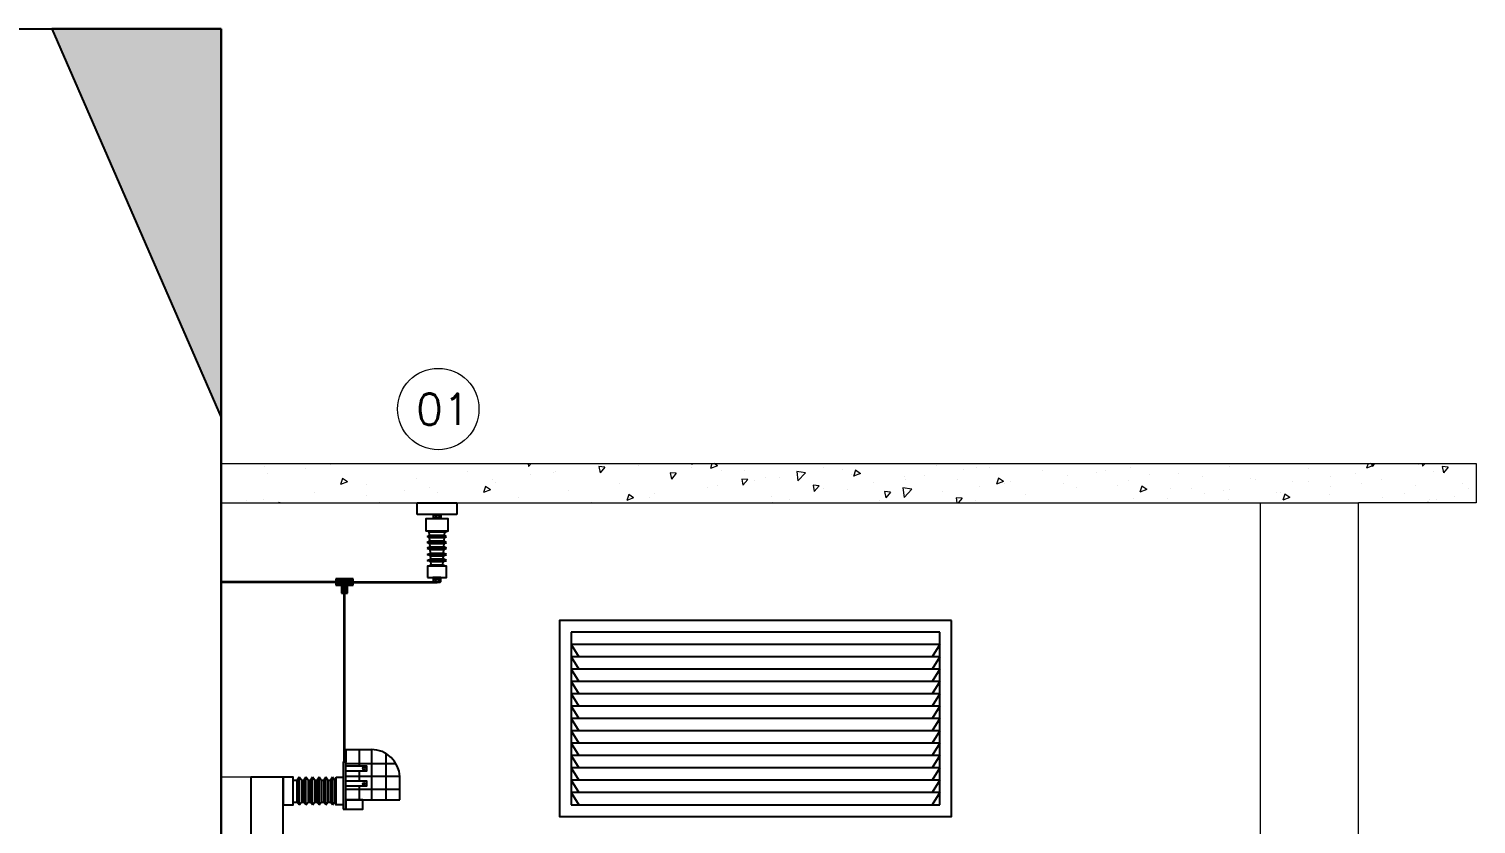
# Model space of a CAD drawing. Extents: x 2368 to 5238, y 905 to 1916.
# Drawn here: x 2456.09 to 2463.47, y 913.53 to 917.58 of the extents above; entities that cross this region are included whole.
import ezdxf

# ---------------------------------------------------------------- set-up
doc = ezdxf.new("R2010")
doc.units = 0
doc.header["$LTSCALE"] = 10
doc.layers.get('0').update_dxf_attribs({"linetype": 'CONTINUOUS'})
for name, color, linetype, lineweight in [('alvenaria', 2, 'CONTINUOUS', 15), ('TEXTO', 2, 'CONTINUOUS', 15), ('Vergalhão', 4, 'CONTINUOUS', 35)]:
    doc.layers.add(name, color=color, linetype=linetype, lineweight=lineweight)
for name, color, linetype in [('chave seccionadora', 2, 'CONTINUOUS'), ('ISOLADOR DE PEDESTAL', 2, 'CONTINUOUS'), ('JANELA VENTILAÇÃO', 1, 'CONTINUOUS')]:
    doc.layers.add(name, color=color, linetype=linetype)
doc.styles.add('CP', font='simplex.shx')

msp = doc.modelspace()

# ---------------------------------------------------------------- hatches: boundary and pattern name
h = msp.add_hatch(color=210)
h.dxf.hatch_style = 1
h.paths.add_polyline_path([(2457.0682, 915.6019), (2457.0682, 917.5835), (2456.2048, 917.5835)])
h.paths.add_polyline_path([(2456.2048, 905.8601), (2457.0682, 905.8601), (2457.0682, 907.8418)])
at = {"layer": 'Vergalhão', "lineweight": -3}
h = msp.add_hatch(color=1, dxfattribs=at)
h.dxf.hatch_style = 1
h.paths.add_polyline_path([(2457.6526, 914.7794), (2457.6526, 914.7476), (2457.6809, 914.7476), (2457.6809, 914.7065), (2457.7127, 914.7065), (2457.7127, 914.7476), (2457.741, 914.7476), (2457.741, 914.7794)])

# ---------------------------------------------------------------- linework, layer by layer
at = {"color": 210}
for p, q in [((2438.5122, 917.5835), (2457.0682, 917.5835)), ((2457.0682, 917.5835), (2456.2048, 917.5835)), ((2456.2048, 917.5835), (2457.0682, 915.6019)), ((2457.0682, 917.5835), (2457.0682, 905.8601)), ((2457.0682, 905.8601), (2457.0682, 917.5835)), ((2457.0682, 905.8601), (2457.0682, 917.5835)), ((2457.0682, 905.8601), (2457.0682, 917.5835))]:
    msp.add_line(p, q, dxfattribs=at)
at = {"color": 1}
for p, q in [((2458.0677, 915.1078), (2458.0677, 915.1678)), ((2458.0677, 915.1678), (2458.2703, 915.1678)), ((2458.2703, 915.1678), (2458.2703, 915.1078)), ((2458.2703, 915.1078), (2458.0677, 915.1078))]:
    msp.add_line(p, q, dxfattribs=at)
at = {"layer": 'alvenaria'}
for p, q in [((2457.0682, 917.5835), (2457.0682, 905.8601)), ((2462.3682, 908.3678), (2462.3682, 915.1678)), ((2462.8682, 908.3678), (2462.8682, 915.1678)), ((2457.2182, 913.7678), (2457.0682, 913.7678)), ((2457.2182, 908.3678), (2457.2182, 913.7678))]:
    msp.add_line(p, q, dxfattribs=at)
at = {"layer": 'alvenaria', "color": 52, "true_color": 0xc8c92d}
for p, q in [((2457.0682, 915.3678), (2462.8682, 915.3678)), ((2462.8682, 915.3678), (2463.4682, 915.3678)), ((2463.4682, 915.3678), (2463.4682, 915.1678)), ((2457.0682, 915.1678), (2462.8682, 915.1678)), ((2463.4682, 915.1678), (2462.8682, 915.1678))]:
    msp.add_line(p, q, dxfattribs=at)
at = {"layer": 'alvenaria', "color": 52, "linetype": 'Continuous', "true_color": 0xc8c92d}
for p, q in [((2457.2892, 915.3536), (2457.2892, 915.3536)), ((2457.3037, 915.3186), (2457.3037, 915.3186)), ((2457.4961, 915.3439), (2457.4961, 915.3439)), ((2457.6233, 915.3607), (2457.6233, 915.3607)), ((2458.3251, 915.3267), (2458.3251, 915.3267)), ((2458.5889, 915.3648), (2458.5889, 915.3648)), ((2458.6328, 915.3678), (2458.6356, 915.3525)), ((2458.6485, 915.3678), (2458.6357, 915.3525)), ((2458.6433, 915.3122), (2458.6433, 915.3122)), ((2458.7619, 915.323), (2458.7619, 915.323)), ((2458.7704, 915.3289), (2458.7704, 915.3289)), ((2458.9941, 915.3524), (2459, 915.3206)), ((2459.0245, 915.3498), (2458.9942, 915.3524)), ((2459.0245, 915.3498), (2459, 915.3206)), ((2459.1964, 915.3571), (2459.1964, 915.3571)), ((2459.3584, 915.3205), (2459.3643, 915.2887)), ((2459.3889, 915.3179), (2459.3585, 915.3206)), ((2459.3889, 915.3179), (2459.3644, 915.2887)), ((2459.4661, 915.3678), (2459.4666, 915.3634)), ((2459.4708, 915.3678), (2459.4666, 915.3634)), ((2459.4676, 915.3457), (2459.4676, 915.3457)), ((2459.5711, 915.3678), (2459.5628, 915.3429)), ((2459.5984, 915.3567), (2459.5629, 915.343)), ((2459.5984, 915.3566), (2459.5818, 915.3678)), ((2459.6206, 915.3346), (2459.6206, 915.3346)), ((2459.7388, 915.3342), (2459.7388, 915.3342)), ((2460.0483, 915.3206), (2460.0032, 915.3276)), ((2460.0032, 915.3275), (2460.0088, 915.2793)), ((2460.0484, 915.3205), (2460.0088, 915.2793)), ((2460.0099, 915.3228), (2460.0099, 915.3228)), ((2460.1409, 915.3487), (2460.1409, 915.3487)), ((2460.2384, 915.3394), (2460.2384, 915.3394)), ((2460.2811, 915.3113), (2460.2811, 915.3113)), ((2460.3032, 915.333), (2460.2929, 915.3023)), ((2460.3285, 915.316), (2460.2929, 915.3024)), ((2460.3284, 915.3159), (2460.3032, 915.333)), ((2460.4308, 915.3648), (2460.4308, 915.3648)), ((2460.6565, 915.3076), (2460.6565, 915.3076)), ((2460.7164, 915.3566), (2460.7164, 915.3566)), ((2460.8551, 915.3388), (2460.8551, 915.3388)), ((2460.9204, 915.3457), (2460.9204, 915.3457)), ((2460.9875, 915.3452), (2460.9875, 915.3452)), ((2461.2587, 915.3337), (2461.2587, 915.3337)), ((2461.3856, 915.3077), (2461.3856, 915.3077)), ((2461.5299, 915.3223), (2461.5299, 915.3223)), ((2461.578, 915.333), (2461.578, 915.333)), ((2461.7051, 915.3498), (2461.7051, 915.3498)), ((2461.8011, 915.3108), (2461.8011, 915.3108)), ((2461.9521, 915.3155), (2461.9521, 915.3155)), ((2462.2129, 915.3512), (2462.2129, 915.3512)), ((2462.6117, 915.3409), (2462.6117, 915.3409)), ((2462.8523, 915.318), (2462.8523, 915.318)), ((2462.9178, 915.3678), (2462.9099, 915.344)), ((2462.9455, 915.3578), (2462.9099, 915.3442)), ((2462.9455, 915.3577), (2462.9305, 915.3678)), ((2462.9346, 915.3678), (2462.9375, 915.352)), ((2462.9508, 915.3678), (2462.9376, 915.3521)), ((2463.1731, 915.3602), (2463.1731, 915.3602)), ((2463.1927, 915.3678), (2463.1944, 915.3537)), ((2463.2078, 915.3678), (2463.1944, 915.3537)), ((2463.2518, 915.3266), (2463.2518, 915.3266)), ((2463.296, 915.352), (2463.3019, 915.3201)), ((2463.3265, 915.3494), (2463.2961, 915.352)), ((2463.3265, 915.3494), (2463.302, 915.3202)), ((2457.6862, 915.2912), (2457.6759, 915.2605)), ((2457.7115, 915.2742), (2457.6759, 915.2606)), ((2457.7114, 915.2741), (2457.6861, 915.2912)), ((2457.8077, 915.2584), (2457.8077, 915.2584)), ((2458.0642, 915.2909), (2458.0642, 915.2909)), ((2458.13, 915.2446), (2458.13, 915.2446)), ((2458.4162, 915.2505), (2458.4059, 915.2198)), ((2458.4415, 915.2334), (2458.4162, 915.2505)), ((2458.4509, 915.2869), (2458.4509, 915.2869)), ((2458.4656, 915.2722), (2458.4656, 915.2722)), ((2459.1002, 915.2639), (2459.1002, 915.2639)), ((2459.364, 915.302), (2459.364, 915.302)), ((2459.5484, 915.247), (2459.5484, 915.247)), ((2459.598, 915.2551), (2459.598, 915.2551)), ((2459.7228, 915.2887), (2459.7287, 915.2568)), ((2459.7533, 915.286), (2459.7229, 915.2887)), ((2459.7533, 915.286), (2459.7288, 915.2568)), ((2459.7904, 915.2804), (2459.7904, 915.2804)), ((2459.8447, 915.2978), (2459.8447, 915.2978)), ((2459.9176, 915.2972), (2459.9176, 915.2972)), ((2460.0872, 915.2568), (2460.0931, 915.2249)), ((2460.1176, 915.2541), (2460.0873, 915.2568)), ((2460.1176, 915.2541), (2460.0931, 915.225)), ((2460.1391, 915.2393), (2460.1391, 915.2393)), ((2460.2626, 915.2371), (2460.2626, 915.2371)), ((2460.3957, 915.2718), (2460.3957, 915.2718)), ((2460.5453, 915.2435), (2460.5509, 915.1952)), ((2460.5905, 915.2365), (2460.5453, 915.2435)), ((2460.5905, 915.2365), (2460.5509, 915.1952)), ((2460.5523, 915.2999), (2460.5523, 915.2999)), ((2460.5589, 915.288), (2460.5589, 915.288)), ((2460.8235, 915.2884), (2460.8235, 915.2884)), ((2460.9376, 915.2487), (2460.9376, 915.2487)), ((2461.0332, 915.2923), (2461.0229, 915.2616)), ((2461.0585, 915.2753), (2461.023, 915.2617)), ((2461.0585, 915.2752), (2461.0332, 915.2923)), ((2461.0647, 915.2654), (2461.0647, 915.2654)), ((2461.0947, 915.2769), (2461.0947, 915.2769)), ((2461.3658, 915.2655), (2461.3658, 915.2655)), ((2461.4316, 915.2449), (2461.4316, 915.2449)), ((2461.637, 915.254), (2461.637, 915.254)), ((2461.6955, 915.283), (2461.6955, 915.283)), ((2461.7633, 915.2516), (2461.753, 915.2209)), ((2461.7886, 915.2347), (2461.753, 915.221)), ((2461.7886, 915.2345), (2461.7633, 915.2516)), ((2461.9082, 915.2426), (2461.9082, 915.2426)), ((2462.0192, 915.2391), (2462.0192, 915.2391)), ((2462.0723, 915.2994), (2462.0723, 915.2994)), ((2462.2119, 915.2337), (2462.2119, 915.2337)), ((2462.3155, 915.29), (2462.3155, 915.29)), ((2462.3435, 915.2879), (2462.3435, 915.2879)), ((2462.5327, 915.2759), (2462.5327, 915.2759)), ((2462.6146, 915.2764), (2462.6146, 915.2764)), ((2462.7251, 915.3013), (2462.7251, 915.3013)), ((2462.7271, 915.2527), (2462.7271, 915.2527)), ((2462.8858, 915.265), (2462.8858, 915.265)), ((2462.988, 915.2885), (2462.988, 915.2885)), ((2463.157, 915.2535), (2463.157, 915.2535)), ((2463.3983, 915.2648), (2463.3983, 915.2648)), ((2463.4282, 915.2421), (2463.4282, 915.2421)), ((2457.1992, 915.1778), (2457.1992, 915.1778)), ((2457.283, 915.1845), (2457.283, 915.1845)), ((2457.3597, 915.169), (2457.3599, 915.1678)), ((2457.368, 915.1678), (2457.3597, 915.169)), ((2457.5438, 915.2203), (2457.5438, 915.2203)), ((2457.8105, 915.2025), (2457.8105, 915.2025)), ((2457.8731, 915.1705), (2457.8731, 915.1705)), ((2458.0029, 915.2279), (2458.0029, 915.2279)), ((2458.1693, 915.2213), (2458.1693, 915.2213)), ((2458.4415, 915.2335), (2458.406, 915.2199)), ((2458.5827, 915.1957), (2458.5827, 915.1957)), ((2458.8393, 915.2282), (2458.8393, 915.2282)), ((2458.9576, 915.1708), (2458.9576, 915.1708)), ((2459.1463, 915.2098), (2459.136, 915.1791)), ((2459.1716, 915.1929), (2459.136, 915.1792)), ((2459.1715, 915.1927), (2459.1463, 915.2098)), ((2459.15, 915.1961), (2459.15, 915.1961)), ((2459.2521, 915.1961), (2459.2521, 915.1961)), ((2459.2772, 915.2129), (2459.2772, 915.2129)), ((2459.8753, 915.2012), (2459.8753, 915.2012)), ((2459.8763, 915.1691), (2459.8759, 915.1678)), ((2459.8783, 915.1678), (2459.8763, 915.1691)), ((2459.9664, 915.1863), (2459.9664, 915.1863)), ((2460.4244, 915.1811), (2460.4244, 915.1811)), ((2460.4515, 915.2249), (2460.4574, 915.1931)), ((2460.482, 915.2223), (2460.4516, 915.2249)), ((2460.482, 915.2223), (2460.4575, 915.1931)), ((2460.7452, 915.2234), (2460.7452, 915.2234)), ((2460.8159, 915.193), (2460.8206, 915.1678)), ((2460.8464, 915.1904), (2460.816, 915.193)), ((2460.8464, 915.1904), (2460.8274, 915.1678)), ((2460.9142, 915.1766), (2460.9142, 915.1766)), ((2461.1708, 915.2091), (2461.1708, 915.2091)), ((2461.723, 915.1883), (2461.723, 915.1883)), ((2461.8923, 915.1916), (2461.8923, 915.1916)), ((2462.0847, 915.217), (2462.0847, 915.217)), ((2462.1794, 915.2311), (2462.1794, 915.2311)), ((2462.2067, 915.1821), (2462.2067, 915.1821)), ((2462.4506, 915.2197), (2462.4506, 915.2197)), ((2462.4706, 915.2202), (2462.4706, 915.2202)), ((2462.4934, 915.2109), (2462.4831, 915.1802)), ((2462.5187, 915.194), (2462.4831, 915.1803)), ((2462.5186, 915.1939), (2462.4933, 915.2109)), ((2462.7217, 915.2082), (2462.7217, 915.2082)), ((2462.9929, 915.1967), (2462.9929, 915.1967)), ((2463.102, 915.2139), (2463.102, 915.2139)), ((2463.2234, 915.1702), (2463.2226, 915.1678)), ((2463.2271, 915.1678), (2463.2234, 915.1702)), ((2463.2319, 915.1852), (2463.2319, 915.1852)), ((2463.2641, 915.1853), (2463.2641, 915.1853)), ((2463.3591, 915.202), (2463.3591, 915.202))]:
    msp.add_line(p, q, dxfattribs=at)
at = {"layer": 'chave seccionadora', "color": 2}
for p, q in [((2457.7034, 913.91), (2457.7034, 913.8453)), ((2457.7034, 913.8453), (2457.7034, 913.91)), ((2457.7034, 913.91), (2457.8342, 913.91)), ((2457.772, 913.91), (2457.772, 913.8269)), ((2457.8342, 913.91), (2457.8342, 913.6524)), ((2457.9592, 913.8372), (2457.7034, 913.8372)), ((2457.9068, 913.8896), (2457.9068, 913.6524)), ((2457.3839, 913.7678), (2457.2182, 913.7678)), ((2457.2182, 913.7678), (2457.2182, 912.2391)), ((2457.3839, 912.2391), (2457.3839, 913.7678)), ((2457.466, 913.7678), (2457.4553, 913.7533)), ((2457.4767, 913.7533), (2457.466, 913.7678)), ((2457.466, 913.6271), (2457.466, 913.7678)), ((2457.4999, 913.7678), (2457.4892, 913.7533)), ((2457.5106, 913.7533), (2457.4999, 913.7678)), ((2457.4999, 913.6271), (2457.4999, 913.7678)), ((2457.5339, 913.7678), (2457.5232, 913.7533)), ((2457.5446, 913.7533), (2457.5339, 913.7678)), ((2457.5339, 913.6271), (2457.5339, 913.7678)), ((2457.5678, 913.7678), (2457.5571, 913.7533)), ((2457.5785, 913.7533), (2457.5678, 913.7678)), ((2457.5678, 913.6271), (2457.5678, 913.7678)), ((2457.6018, 913.7678), (2457.5911, 913.7533)), ((2457.6125, 913.7533), (2457.6018, 913.7678)), ((2457.6018, 913.6271), (2457.6018, 913.7678)), ((2457.6357, 913.7678), (2457.625, 913.7533)), ((2457.6464, 913.7533), (2457.6357, 913.7678)), ((2457.6357, 913.6271), (2457.6357, 913.7678)), ((2457.6547, 913.7678), (2457.6464, 913.7533)), ((2457.9795, 913.7714), (2457.7034, 913.7714)), ((2457.772, 913.7994), (2457.772, 913.7497)), ((2457.9795, 913.6524), (2457.9795, 913.7714)), ((2457.4356, 913.7533), (2457.4553, 913.7533)), ((2457.4767, 913.7533), (2457.4892, 913.7533)), ((2457.5106, 913.7533), (2457.5232, 913.7533)), ((2457.5446, 913.7533), (2457.5571, 913.7533)), ((2457.5446, 913.7533), (2457.5571, 913.7533)), ((2457.5785, 913.7533), (2457.5911, 913.7533)), ((2457.5785, 913.7533), (2457.5911, 913.7533)), ((2457.5785, 913.7533), (2457.5911, 913.7533)), ((2457.6125, 913.7533), (2457.625, 913.7533)), ((2457.6125, 913.7533), (2457.625, 913.7533)), ((2457.6125, 913.7533), (2457.625, 913.7533)), ((2457.9795, 913.7055), (2457.7034, 913.7055)), ((2457.772, 913.7222), (2457.772, 913.6524)), ((2457.4356, 913.6416), (2457.4553, 913.6416)), ((2457.466, 913.6271), (2457.4553, 913.6416)), ((2457.466, 913.6271), (2457.4767, 913.6416)), ((2457.4767, 913.6416), (2457.4892, 913.6416)), ((2457.4999, 913.6271), (2457.4892, 913.6416)), ((2457.4999, 913.6271), (2457.5106, 913.6416)), ((2457.5106, 913.6416), (2457.5232, 913.6416)), ((2457.5339, 913.6271), (2457.5232, 913.6416)), ((2457.5339, 913.6271), (2457.5446, 913.6416)), ((2457.5446, 913.6416), (2457.5571, 913.6416)), ((2457.5678, 913.6271), (2457.5571, 913.6416)), ((2457.5678, 913.6271), (2457.5785, 913.6416)), ((2457.5785, 913.6416), (2457.5911, 913.6416)), ((2457.6018, 913.6271), (2457.5911, 913.6416)), ((2457.6018, 913.6271), (2457.6125, 913.6416)), ((2457.6125, 913.6416), (2457.625, 913.6416)), ((2457.6357, 913.6271), (2457.625, 913.6416)), ((2457.6357, 913.6271), (2457.6464, 913.6416)), ((2457.6464, 913.6416), (2457.6547, 913.6271)), ((2457.7034, 913.6524), (2457.9795, 913.6524))]:
    msp.add_line(p, q, dxfattribs=at)
for points in [[(2457.6902, 913.6053), (2457.7034, 913.6053), (2457.7034, 913.8453), (2457.6902, 913.8453)], [(2457.3839, 913.6271), (2457.4356, 913.6271), (2457.4356, 913.7678), (2457.3839, 913.7678)], [(2457.6547, 913.7678), (2457.6902, 913.7678), (2457.6902, 913.6271), (2457.6547, 913.6271)], [(2457.7034, 913.8269), (2457.8085, 913.8269), (2457.8085, 913.7994), (2457.7034, 913.7994)], [(2457.7034, 913.7497), (2457.8085, 913.7497), (2457.8085, 913.7222), (2457.7034, 913.7222)], [(2457.7034, 913.6053), (2457.7902, 913.6053), (2457.7902, 913.6524), (2457.7034, 913.6524)]]:
    msp.add_lwpolyline(points, close=True, dxfattribs=at)
for points in [[(2457.4553, 913.6416), (2457.4553, 913.7533)], [(2457.4767, 913.7533), (2457.4767, 913.6416)], [(2457.4892, 913.6416), (2457.4892, 913.7533)], [(2457.5106, 913.7533), (2457.5106, 913.6416)], [(2457.5232, 913.6416), (2457.5232, 913.7533)], [(2457.5446, 913.7533), (2457.5446, 913.6416)], [(2457.5571, 913.6416), (2457.5571, 913.7533)], [(2457.5785, 913.7533), (2457.5785, 913.6416)], [(2457.5911, 913.6416), (2457.5911, 913.7533)], [(2457.6125, 913.7533), (2457.6125, 913.6416)], [(2457.625, 913.6416), (2457.625, 913.7533)], [(2457.6464, 913.7533), (2457.6464, 913.6416)]]:
    msp.add_lwpolyline(points, dxfattribs=at)
for centre in [(2457.7965, 913.8132), (2457.7965, 913.7335)]:
    msp.add_circle(centre, 0.00651, dxfattribs=at)
msp.add_arc((2457.8317, 913.762), 0.1481, 3.63849, 89.04067, dxfattribs=at)
at = {"layer": 'ISOLADOR DE PEDESTAL', "color": 1}
for p, q in [((2458.1534, 915.1078), (2458.1847, 915.1078)), ((2458.163, 915.106), (2458.163, 915.093)), ((2458.1802, 915.106), (2458.1802, 915.093)), ((2458.1289, 915.0191), (2458.1123, 915.0246)), ((2458.1298, 915.0032), (2458.1289, 915.0191)), ((2458.1289, 915.0191), (2458.2077, 915.0184)), ((2458.2068, 915.003), (2458.2077, 915.0184)), ((2458.2077, 915.0184), (2458.2248, 915.0242)), ((2458.1187, 914.9958), (2458.1298, 915.0032)), ((2458.1187, 914.9958), (2458.2168, 914.9958)), ((2458.1306, 914.9891), (2458.1187, 914.9958)), ((2458.1187, 914.9655), (2458.1316, 914.9729)), ((2458.1187, 914.9655), (2458.2168, 914.9655)), ((2458.1324, 914.9587), (2458.1187, 914.9655)), ((2458.1333, 914.943), (2458.1187, 914.9356)), ((2458.1298, 915.0032), (2458.2068, 915.003)), ((2458.1306, 914.9891), (2458.2061, 914.9897)), ((2458.1316, 914.9729), (2458.1306, 914.9891)), ((2458.1316, 914.9729), (2458.2052, 914.9729)), ((2458.1324, 914.9587), (2458.2044, 914.9593)), ((2458.1333, 914.943), (2458.1324, 914.9587)), ((2458.1333, 914.943), (2458.2035, 914.943)), ((2458.2035, 914.943), (2458.2044, 914.9593)), ((2458.2168, 914.9356), (2458.2035, 914.943)), ((2458.2044, 914.9593), (2458.2168, 914.9655)), ((2458.2052, 914.9729), (2458.2061, 914.9897)), ((2458.2168, 914.9655), (2458.2052, 914.9729)), ((2458.2061, 914.9897), (2458.2168, 914.9958)), ((2458.2168, 914.9958), (2458.2068, 915.003)), ((2458.1187, 914.9356), (2458.2168, 914.9356)), ((2458.1187, 914.9356), (2458.1341, 914.9289)), ((2458.1187, 914.9038), (2458.1351, 914.9112)), ((2458.1187, 914.9038), (2458.2168, 914.9038)), ((2458.1359, 914.8971), (2458.1187, 914.9038)), ((2458.1187, 914.874), (2458.1368, 914.8814)), ((2458.1187, 914.874), (2458.2168, 914.874)), ((2458.1377, 914.8673), (2458.1187, 914.874)), ((2458.1341, 914.9289), (2458.2028, 914.9295)), ((2458.1351, 914.9112), (2458.1341, 914.9289)), ((2458.1351, 914.9112), (2458.2018, 914.9112)), ((2458.1359, 914.8971), (2458.201, 914.8977)), ((2458.1368, 914.8814), (2458.1359, 914.8971)), ((2458.1368, 914.8814), (2458.2001, 914.8814)), ((2458.1377, 914.8673), (2458.1994, 914.8679)), ((2458.1386, 914.8508), (2458.1377, 914.8673)), ((2458.1984, 914.8508), (2458.1994, 914.8679)), ((2458.1994, 914.8679), (2458.2168, 914.874)), ((2458.2001, 914.8814), (2458.201, 914.8977)), ((2458.2168, 914.874), (2458.2001, 914.8814)), ((2458.201, 914.8977), (2458.2168, 914.9038)), ((2458.2018, 914.9112), (2458.2028, 914.9295)), ((2458.2168, 914.9038), (2458.2018, 914.9112)), ((2458.2028, 914.9295), (2458.2168, 914.9356)), ((2458.1193, 914.8447), (2458.1386, 914.8508)), ((2458.1386, 914.8508), (2458.1984, 914.8508)), ((2458.1984, 914.8508), (2458.217, 914.8447)), ((2458.153, 914.7635), (2458.1843, 914.7635)), ((2458.1626, 914.7653), (2458.1626, 914.7783)), ((2458.1799, 914.7653), (2458.1799, 914.7783))]:
    msp.add_line(p, q, dxfattribs=at)
for points in [[(2458.148, 915.0887), (2458.1891, 915.0887), (2458.1891, 915.0857), (2458.148, 915.0857)], [(2458.1502, 915.106), (2458.1878, 915.106), (2458.1878, 915.093), (2458.1502, 915.093)], [(2458.1528, 915.093), (2458.1853, 915.093), (2458.1853, 915.0887), (2458.1528, 915.0887)], [(2458.1123, 915.0242), (2458.2248, 915.0242), (2458.2248, 915.0857), (2458.1123, 915.0857)], [(2458.1193, 914.7857), (2458.217, 914.7857), (2458.217, 914.8447), (2458.1193, 914.8447)], [(2458.1476, 914.7826), (2458.1888, 914.7826), (2458.1888, 914.7857), (2458.1476, 914.7857)], [(2458.1498, 914.7653), (2458.1875, 914.7653), (2458.1875, 914.7783), (2458.1498, 914.7783)], [(2458.1524, 914.7783), (2458.1849, 914.7783), (2458.1849, 914.7826), (2458.1524, 914.7826)]]:
    msp.add_lwpolyline(points, close=True, dxfattribs=at)
for centre, start, end in [((2458.1534, 915.104), 89.89714, 147.93717), ((2458.1598, 915.104), 32.06283, 90.10286), ((2458.1662, 915.104), 89.89714, 147.93717), ((2458.1771, 915.104), 32.06283, 90.10286), ((2458.1834, 915.104), 89.89714, 147.93717), ((2458.1847, 915.104), 32.06283, 90.10286), ((2458.153, 914.7673), 212.06283, 270.10286), ((2458.1594, 914.7673), 269.89714, 327.93717), ((2458.1658, 914.7673), 212.06283, 270.10286), ((2458.1767, 914.7673), 269.89714, 327.93717), ((2458.1831, 914.7673), 212.06283, 270.10286), ((2458.1843, 914.7673), 269.89714, 327.93717)]:
    msp.add_arc(centre, 0.00377, start, end, dxfattribs=at)
at = {"layer": 'JANELA VENTILAÇÃO', "color": 9, "true_color": 0xc7c8ca}
for p, q in [((2460.7332, 914.5078), (2458.8532, 914.5078)), ((2458.8532, 914.5078), (2458.8532, 913.6278)), ((2460.7332, 913.6278), (2460.7332, 914.5078)), ((2460.7332, 914.4449), (2458.8532, 914.4449)), ((2458.8532, 914.4449), (2458.8921, 914.382)), ((2460.7332, 914.4449), (2460.6943, 914.382)), ((2460.7332, 914.382), (2458.8532, 914.382)), ((2458.8532, 914.382), (2458.8921, 914.3192)), ((2460.7332, 914.382), (2460.6943, 914.3192)), ((2460.7332, 914.3192), (2458.8532, 914.3192)), ((2458.8532, 914.3192), (2458.8921, 914.2563)), ((2460.7332, 914.3192), (2460.6943, 914.2563)), ((2460.7332, 914.2563), (2458.8532, 914.2563)), ((2458.8532, 914.2563), (2458.8921, 914.1935)), ((2460.7332, 914.2563), (2460.6943, 914.1935)), ((2460.7332, 914.1935), (2458.8532, 914.1935)), ((2458.8532, 914.1935), (2458.8921, 914.1306)), ((2460.7332, 914.1306), (2458.8532, 914.1306)), ((2458.8532, 914.1306), (2458.8921, 914.0678)), ((2460.7332, 914.1935), (2460.6943, 914.1306)), ((2460.7332, 914.1306), (2460.6943, 914.0678)), ((2460.7332, 914.0678), (2458.8532, 914.0678)), ((2458.8532, 914.0678), (2458.8921, 914.0049)), ((2460.7332, 914.0678), (2460.6943, 914.0049)), ((2460.7332, 914.0049), (2458.8532, 914.0049)), ((2458.8532, 914.0049), (2458.8921, 913.942)), ((2460.7332, 914.0049), (2460.6943, 913.942)), ((2460.7332, 913.942), (2458.8532, 913.942)), ((2458.8532, 913.942), (2458.8921, 913.8792)), ((2460.7332, 913.942), (2460.6943, 913.8792)), ((2460.7332, 913.8792), (2458.8532, 913.8792)), ((2458.8532, 913.8792), (2458.8921, 913.8163)), ((2460.7332, 913.8792), (2460.6943, 913.8163)), ((2460.7332, 913.8163), (2458.8532, 913.8163)), ((2458.8532, 913.8163), (2458.8921, 913.7535)), ((2460.7332, 913.8163), (2460.6943, 913.7535)), ((2460.7332, 913.7535), (2458.8532, 913.7535)), ((2458.8532, 913.7535), (2458.8921, 913.6906)), ((2460.7332, 913.6906), (2458.8532, 913.6906)), ((2458.8532, 913.6906), (2458.8921, 913.6278)), ((2460.7332, 913.7535), (2460.6943, 913.6906)), ((2460.7332, 913.6906), (2460.6943, 913.6278)), ((2458.8532, 913.6278), (2460.7332, 913.6278))]:
    msp.add_line(p, q, dxfattribs=at)
msp.add_lwpolyline([(2460.7932, 914.5678), (2458.7932, 914.5678), (2458.7932, 913.5678), (2460.7932, 913.5678)], close=True, dxfattribs=at)
at = {"layer": 'TEXTO', "color": 2}
msp.add_circle((2458.1751, 915.6454), 0.2075, dxfattribs=at)
at = {"layer": 'Vergalhão', "color": 5}
for p, q in [((2457.6526, 914.7635), (2457.0682, 914.7635)), ((2457.6968, 913.8453), (2457.6968, 914.7635)), ((2457.741, 914.7635), (2458.1686, 914.7635))]:
    msp.add_line(p, q, dxfattribs=at)
at = {"layer": 'Vergalhão', "color": 1, "lineweight": -3}
for p, q in [((2457.741, 914.7794), (2457.6526, 914.7794)), ((2457.6526, 914.7794), (2457.6526, 914.7476)), ((2457.6526, 914.7476), (2457.6809, 914.7476)), ((2457.6809, 914.7476), (2457.6809, 914.7065)), ((2457.7127, 914.7065), (2457.7127, 914.7476)), ((2457.7127, 914.7476), (2457.741, 914.7476)), ((2457.741, 914.7476), (2457.741, 914.7794)), ((2457.6809, 914.7065), (2457.7127, 914.7065)), ((2457.6968, 914.7065), (2457.6968, 914.7065))]:
    msp.add_line(p, q, dxfattribs=at)

# ---------------------------------------------------------------- texts
at = {"layer": 'TEXTO', "color": 2, "style": 'CP'}
msp.add_text('01', height=0.16, dxfattribs=at).set_placement((2458.0618, 915.5646))

doc.saveas('drawing.dxf')
